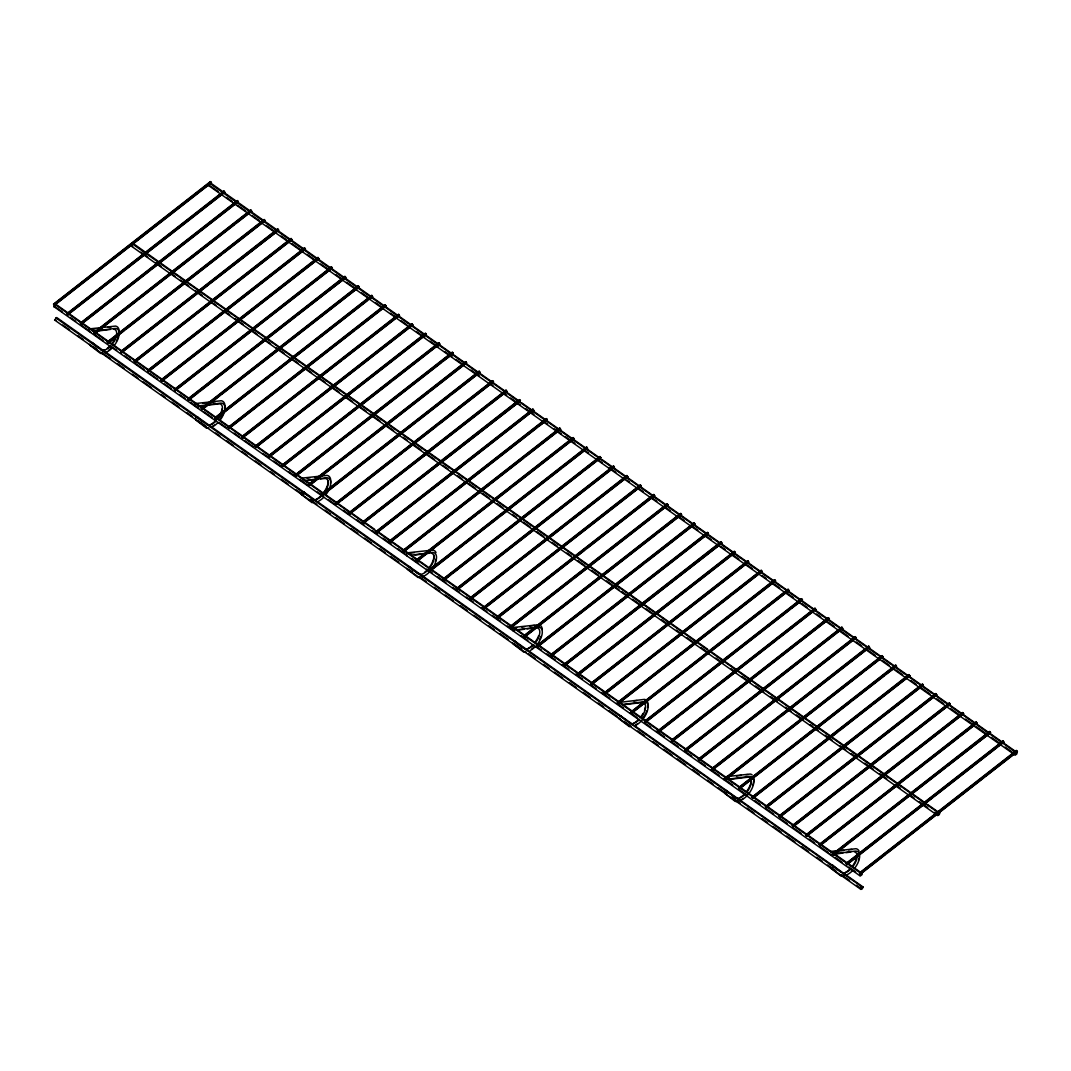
<?xml version="1.0" encoding="UTF-8"?>
<svg xmlns="http://www.w3.org/2000/svg" width="1071" height="1071" viewBox="0 0 1071 1071"><rect width="100%" height="100%" fill="white"/><g stroke="black" fill="none" stroke-linecap="round" stroke-linejoin="round"><path stroke-width="1.5" d="M406.485 553.64L407.1 556.05M62.038 311.661L55.21 306.841L54.313 307.176L54.233 305.503L55.973 304.137M54.608 320.015L56.683 317.538L863.025 886.949L862.704 888.06L860.964 889.425L54.608 320.015L55.906 320.229M132.684 246.384L131.385 246.169L131.706 245.058M210.157 185.939L208.858 185.725L210.933 183.235L450.382 352.52M859.852 875.476L861.914 872.999L862.008 874.659L860.254 876.024L53.911 306.614M860.548 888.876L861.727 886.734L863.025 886.949M937.326 815.031L939.387 812.541L939.481 814.214L937.727 815.58L131.385 246.169M1014.799 754.586L1016.874 752.096L1016.955 753.77L1015.214 755.135L208.858 185.725M195.632 417.717L195.846 420.019L206.342 428.092A15.904 7.765 -54.8 0 0 208.738 427.985M832.823 867.47L832.609 865.154L831.417 864.94M53.55 304.124L54.648 305.289L53.55 304.124L210.411 181.575L211.348 183.034L210.251 181.856M66.978 313.602L68.075 314.78L66.978 313.602L223.852 191.053L224.776 192.512L223.678 191.334M80.419 323.081L81.516 324.259L80.419 323.081L237.28 200.531L238.217 202.004L237.119 200.826M93.846 332.559L94.944 333.737L93.846 332.559L250.708 210.01L251.645 211.482L250.547 210.304M107.274 342.037L108.372 343.215L107.274 342.037L264.149 219.501L265.073 220.961L263.975 219.783M120.715 351.529L121.813 352.694L120.715 351.529L277.576 228.98L278.46 229.609L278.514 230.439L210.92 282.69M134.143 361.007L135.241 362.185L134.143 361.007L291.004 238.458L291.941 239.917L290.843 238.739M147.57 370.486L148.668 371.664L147.57 370.486L304.445 247.936L305.369 249.409L304.284 248.231M161.011 379.964L162.109 381.142L161.011 379.964L317.873 257.415L318.81 258.887L317.712 257.709M174.439 389.442L175.537 390.62L174.439 389.442L331.3 266.907L332.238 268.366L331.14 267.188M187.867 398.934L188.965 400.099L187.867 398.934L344.742 276.385L345.625 277.014L345.665 277.844L297.832 314.687M201.308 408.412L202.406 409.591L201.308 408.412L358.169 285.863L359.106 287.323L358.009 286.144M214.736 417.891L215.833 419.069L214.736 417.891L371.597 295.342L372.534 296.814L371.436 295.636M228.177 427.369L229.261 428.547L228.177 427.369L385.038 304.82L385.975 306.293L384.877 305.115M241.604 436.848L242.702 438.026L241.604 436.848L398.466 314.312L399.403 315.771L398.305 314.593M255.032 446.339L256.13 447.504L255.032 446.339L411.893 323.79L412.83 325.249L411.733 324.071M268.473 455.818L269.557 456.996L268.473 455.818L425.334 333.268L426.271 334.728L425.174 333.55M281.901 465.296L282.998 466.474L281.901 465.296L438.762 342.747L439.699 344.206L438.601 343.041M295.328 474.774L296.426 475.952L295.328 474.774L452.19 352.225L453.087 352.854L453.127 353.698L443.474 360.74M308.769 484.253L309.867 485.431L308.769 484.253L465.631 361.703L466.568 363.176L465.47 361.998M322.197 493.731L323.295 494.909L322.197 493.731L479.058 371.195L479.995 372.654L478.898 371.476M335.625 503.223L336.722 504.401L335.625 503.223L492.499 380.674L493.423 382.133L492.325 380.955M349.066 512.701L350.163 513.879L349.066 512.701L505.927 390.152L506.864 391.611L505.766 390.446M362.493 522.179L363.591 523.358L362.493 522.179L519.355 399.63L520.252 400.259L520.292 401.103L378.96 510.894M375.921 531.658L377.019 532.836L375.921 531.658L532.796 409.109L533.719 410.581L532.622 409.403M389.362 541.136L390.46 542.314L389.362 541.136L546.223 418.6L547.107 419.23L547.161 420.06L538.82 426.084M402.79 550.628L403.887 551.806L402.79 550.628L559.651 428.079L560.588 429.538L559.49 428.36M416.217 560.106L417.315 561.284L416.217 560.106L573.092 437.557L574.016 439.016L572.918 437.852M429.658 569.585L430.756 570.763L429.658 569.585L586.52 447.035L587.457 448.508L586.359 447.33M443.086 579.063L444.184 580.241L443.086 579.063L599.947 456.514L600.885 457.986L599.787 456.808M456.514 588.541L457.612 589.719L456.514 588.541L613.388 466.005L614.312 467.465L613.228 466.287M469.955 598.033L471.053 599.211L469.955 598.033L626.816 475.484L627.753 476.943L626.655 475.765M483.382 607.511L484.48 608.689L483.382 607.511L640.244 484.962L641.181 486.421L640.083 485.257M496.81 616.99L497.908 618.168L496.81 616.99L653.685 494.441L654.609 495.913L653.524 494.735M510.251 626.468L511.349 627.646L510.251 626.468L667.113 503.919L668.05 505.392L666.952 504.213M523.679 635.946L524.777 637.125L523.679 635.946L680.54 513.411L681.477 514.87L680.38 513.692M537.12 645.438L538.204 646.603L537.12 645.438L693.981 522.889L694.918 524.348L693.821 523.17M550.548 654.917L551.645 656.095L550.548 654.917L707.409 532.367L708.346 533.827L707.248 532.648M563.975 664.395L565.073 665.573L563.975 664.395L720.837 541.846L721.734 542.475L721.774 543.318L564.645 665.426M577.416 673.873L578.501 675.051L577.416 673.873L734.278 551.324L735.215 552.797L734.117 551.619M590.844 683.352L591.942 684.53L590.844 683.352L747.705 560.816L748.642 562.275L747.545 561.097M604.272 692.843L605.369 694.008L604.272 692.843L761.133 570.294L762.07 571.753L760.972 570.575M617.713 702.322L618.81 703.5L617.713 702.322L774.574 579.772L775.511 581.232L774.413 580.054M631.14 711.8L632.238 712.978L631.14 711.8L788.002 589.251L788.939 590.723L787.841 589.545M644.568 721.278L645.666 722.456L644.568 721.278L801.443 598.729L802.366 600.202L801.269 599.024M658.009 730.757L659.107 731.935L658.009 730.757L814.87 608.221L815.807 609.68L814.71 608.502M671.437 740.248L672.534 741.413L671.437 740.248L828.298 617.699L829.235 619.158L828.137 617.98M684.864 749.727L685.962 750.905L684.864 749.727L841.739 627.178L842.663 628.637L841.565 627.459M698.305 759.205L699.403 760.383L698.305 759.205L855.167 636.656L856.104 638.129L855.006 636.95M711.733 768.683L712.831 769.862L711.733 768.683L868.594 646.134L869.532 647.607L868.434 646.429M725.161 778.162L726.258 779.34L725.161 778.162L882.035 655.626L882.959 657.085L881.861 655.907M738.602 787.654L739.7 788.818L738.602 787.654L895.463 665.104L896.347 665.734L896.4 666.564L886.748 673.619M752.029 797.132L753.127 798.31L752.029 797.132L908.891 674.583L909.828 676.042L908.73 674.864M765.457 806.61L766.555 807.788L765.457 806.61L922.332 684.061L922.827 685.386M778.898 816.089L779.996 817.267L778.898 816.089L935.759 693.539L936.697 695.012L935.599 693.834M792.326 825.567L793.424 826.745L792.326 825.567L949.187 703.031L950.124 704.49L949.026 703.312M805.753 835.059L806.851 836.223L805.753 835.059L962.628 712.51L963.552 713.969L962.468 712.791M819.195 844.537L820.292 845.715L819.195 844.537L976.056 721.988L976.993 723.447L975.895 722.269M832.622 854.015L833.72 855.193L832.622 854.015L989.484 731.466L990.38 732.095L990.421 732.925L947.848 765.671M846.05 863.494L847.148 864.672L846.05 863.494L1002.925 740.945L1003.862 742.417L1002.764 741.239M859.491 872.972L860.589 874.15L859.491 872.972L1016.352 750.423L1017.289 751.896L1016.192 750.717M89.147 329.654L89.964 328.837L115.534 326.079A15.904 7.765 -54.8 0 1 119.189 331.059M512.259 628.302L513.089 627.486L538.646 624.728M514.79 630.083L512.889 630.712M54.152 303.977L210.853 181.709M55.531 304.124L209.595 183.917M54.808 305.007L211.509 182.753M67.58 313.455L224.281 191.2M67.647 314.633L224.348 192.378M68.236 314.486L224.95 192.231M81.008 322.933L237.722 200.679M81.075 324.111L149.552 270.695M152.189 268.634L237.775 201.857M81.677 323.964L238.378 201.709M94.449 332.412L251.15 210.157M94.502 333.603L136.646 300.723M139.284 298.662L234.094 224.696M236.718 222.634L251.203 211.335M95.105 333.456L251.805 211.188M107.876 341.89L264.577 219.635M107.943 343.081L123.741 330.752M126.378 328.69L221.188 254.724M223.826 252.662L264.644 220.813M108.532 342.934L265.247 220.666M121.304 351.382L278.018 229.114M121.371 352.56L208.283 284.752M121.974 352.413L278.674 230.158M134.745 360.86L291.446 238.592M134.799 362.038L195.377 314.78M198.015 312.719L291.513 239.784M135.401 361.891L292.102 239.636M148.173 370.338L304.874 248.084M148.24 371.517L304.94 249.262M148.829 371.369L305.543 249.115M161.601 379.817L318.315 257.562M161.667 380.995L318.368 258.74M162.27 380.861L318.971 258.593M175.042 389.295L331.742 267.04M175.095 390.487L331.809 268.219M175.698 390.339L332.398 268.071M188.469 398.787L345.17 276.519M188.536 399.965L197.747 392.776M200.384 390.714L231.992 366.054M234.616 364.006L295.194 316.748M189.139 399.818L345.839 277.563M201.91 408.265L358.611 285.997M201.964 409.443L219.086 396.083M221.724 394.034L282.289 346.776M284.926 344.715L358.665 287.189M202.566 409.296L359.267 287.041M215.338 417.744L372.039 295.489M215.405 418.922L269.383 376.805M272.021 374.743L366.831 300.777M369.468 298.715L372.106 296.667M215.994 418.774L372.695 296.52M228.766 427.222L385.466 304.967M228.833 428.4L256.478 406.833M259.115 404.771L353.925 330.805M356.563 328.743L384.221 307.176M229.435 428.266L386.136 305.998M242.207 436.7L398.907 314.446M246.21 434.799L341.02 360.833M343.657 358.785L398.961 315.624M242.863 437.744L399.563 315.476M255.634 446.192L412.335 323.924M255.701 447.37L412.402 325.115M256.29 447.223L412.991 324.968M269.062 455.67L425.763 333.402M269.129 456.848L425.83 334.594M269.731 456.701L426.432 334.447M282.503 465.149L439.204 342.894M282.557 466.327L390.54 382.079M393.177 380.031L439.257 344.072M283.159 466.18L439.86 343.925M295.931 474.627L452.631 352.372M295.998 475.805L343.403 438.829M346.027 436.767L377.635 412.107M380.272 410.059L440.837 362.801M296.587 475.658L453.287 353.403M309.358 484.105L466.059 361.851M309.425 485.297L330.497 468.857M333.121 466.795L364.729 442.136M367.366 440.087L427.945 392.829M430.569 390.768L462.177 366.121M310.028 485.15L466.728 362.882M322.799 493.597L479.5 371.329M324.178 493.744L351.824 472.177M354.461 470.115L415.039 422.858M417.663 420.796L449.271 396.15M451.908 394.088L479.554 372.521M323.455 494.628L480.156 372.373M336.227 503.075L492.928 380.807M336.294 504.254L338.918 502.205M341.555 500.144L402.134 452.886M404.758 450.824L436.366 426.178M439.003 424.116L492.995 381.999M336.883 504.106L493.584 381.852M349.655 512.554L506.355 390.299M349.722 513.732L389.228 482.914M391.866 480.852L486.676 406.886M489.3 404.838L506.422 391.477M350.324 513.585L507.025 391.33M363.096 522.032L519.796 399.778M363.149 523.21L376.323 512.942M363.752 523.063L520.452 400.808M376.523 531.511L533.224 409.256M376.59 532.702L533.291 410.434M377.179 532.555L533.88 410.287M389.951 541.002L546.652 418.734M390.018 542.18L438.735 504.16M441.372 502.112L536.183 428.132M390.62 542.033L547.321 419.778M403.392 550.481L560.093 428.213M403.446 551.659L425.843 534.188M428.467 532.14L489.045 484.882M491.683 482.82L523.277 458.16M525.915 456.112L560.146 429.404M404.048 551.511L560.749 429.257M416.82 559.959L573.52 437.704M416.887 561.137L476.14 514.91M478.777 512.848L510.372 488.202M513.009 486.14L573.587 438.882M417.476 560.99L574.19 438.735M430.247 569.437L586.962 447.183M430.314 570.615L463.234 544.938M465.872 542.877L497.48 518.23M500.103 516.168L560.682 468.911M563.319 466.849L585.703 449.392M430.917 570.468L587.618 448.214M443.689 578.916L600.389 456.661M443.742 580.107L450.329 574.966M452.966 572.905L484.574 548.258M487.198 546.197L547.776 498.939M550.414 496.877L582.008 472.231M584.646 470.169L600.456 457.839M444.345 579.96L601.045 457.692M457.116 588.394L613.817 466.139M457.183 589.586L534.871 528.967M537.508 526.919L613.884 467.317M457.772 589.438L614.486 467.184M470.544 597.886L627.258 475.618M470.611 599.064L521.965 558.995M524.603 556.947L627.311 476.809M471.213 598.917L627.914 476.662M483.985 607.364L640.686 485.109M484.038 608.542L640.753 486.288M484.641 608.395L641.342 486.14M497.413 616.842L654.113 494.588M497.48 618.021L584.391 550.213M587.015 548.165L652.868 496.797M498.082 617.873L654.783 495.619M510.854 626.321L667.554 504.066M510.907 627.512L571.486 580.241M574.123 578.193L667.608 505.244M511.51 627.365L668.21 505.097M524.281 635.799L680.982 513.545M524.348 636.991L558.58 610.269M561.217 608.221L656.028 534.255M658.652 532.193L681.049 514.723M524.937 636.843L681.638 514.575M537.709 645.291L694.41 523.023M537.776 646.469L545.675 640.311M548.312 638.249L643.122 564.283M645.759 562.221L694.477 524.214M538.378 646.322L695.079 524.067M551.15 654.769L707.851 532.515M551.204 655.947L630.217 594.311M632.854 592.25L707.904 533.693M551.806 655.8L708.507 533.545M564.578 664.248L721.278 541.993M565.234 665.278L721.934 543.024M578.005 673.726L734.706 551.471M578.072 674.917L734.773 552.649M578.675 674.77L735.375 552.502M591.446 683.204L748.147 560.95M591.5 684.396L748.201 562.128M592.102 684.249L748.803 561.98M604.874 692.696L761.575 570.428M604.941 693.874L632.586 672.293M635.223 670.245L730.034 596.266M732.671 594.218L761.642 571.619M605.53 693.727L762.231 571.472M618.302 702.174L775.002 579.92M622.318 700.273L717.128 626.294M719.766 624.246L775.069 581.098M618.971 703.205L775.672 580.951M631.743 711.653L788.443 589.398M631.796 712.831L704.223 656.336M706.86 654.274L788.497 590.576M632.399 712.684L789.099 590.429M645.17 721.131L801.871 598.876M645.237 722.323L691.317 686.364M693.954 684.302L788.765 610.336M791.402 608.274L801.938 600.055M645.826 722.175L802.527 599.907M658.598 730.609L815.299 608.355M658.665 731.801L678.412 716.392M681.049 714.33L775.859 640.364M778.497 638.303L815.366 609.533M659.267 731.654L815.968 609.386M672.039 740.101L828.74 617.833M672.093 741.279L827.481 620.042M672.695 741.132L829.396 618.877M685.467 749.58L842.167 627.311M685.534 750.758L842.234 628.503M686.123 750.61L842.823 628.356M698.894 759.058L855.595 636.803M700.273 759.219L855.662 637.981M699.564 760.089L856.265 637.834M712.335 768.536L869.036 646.282M712.389 769.714L715.026 767.666M717.664 765.618L778.229 718.346M780.866 716.298L812.474 691.638M815.111 689.59L869.09 647.46M712.991 769.58L869.692 647.312M725.763 778.015L882.464 655.76M725.83 779.206L765.337 748.375M767.961 746.326L799.568 721.667M802.206 719.618L862.771 672.36M865.408 670.299L882.531 656.938M726.419 779.059L883.133 656.791M739.191 787.506L895.905 665.238M739.258 788.684L752.431 778.403M755.055 776.355L786.663 751.695M789.3 749.646L849.865 702.389M852.503 700.327L884.111 675.667M739.86 788.537L896.561 666.282M752.632 796.985L909.333 674.717M752.685 798.163L773.757 781.723M776.395 779.675L836.973 732.417M839.597 730.355L871.205 705.695M873.842 703.647L909.399 675.908M753.288 798.015L909.989 675.761M766.06 806.463L922.76 684.208M766.126 807.641L824.068 762.445M826.692 760.383L921.502 686.417M766.716 807.494L923.43 685.239M779.487 815.941L936.201 693.687M779.554 817.119L811.162 792.473M813.799 790.411L936.255 694.865M780.157 816.986L936.857 694.718M792.928 825.42L949.629 703.165M792.982 826.611L949.696 704.343M793.584 826.464L950.285 704.196M806.356 834.911L963.057 712.643M806.423 836.09L963.124 713.835M807.025 835.942L963.726 713.688M819.797 844.39L976.498 722.122M819.851 845.568L826.437 840.427M829.074 838.379L860.669 813.719M863.306 811.671L923.885 764.399M926.509 762.351L958.117 737.691M960.754 735.643L976.551 723.313M820.453 845.421L977.154 723.166M833.225 853.868L989.925 731.613M833.278 855.046L847.763 843.747M850.401 841.699L910.979 794.428M913.617 792.379L945.211 767.72M833.881 854.899L990.581 732.644M846.652 863.346L1003.353 741.092M846.719 864.525L898.074 824.469M900.711 822.408L932.306 797.748M934.943 795.699L995.521 748.442M998.145 746.38L1003.42 742.27M847.322 864.377L1004.022 742.123M860.093 872.825L1016.794 750.57M860.147 874.016L885.168 854.497M887.805 852.436L919.4 827.776M922.037 825.728L982.616 778.47M985.253 776.408L1016.848 751.748M860.749 873.869L1017.45 751.601M301.406 492.379L303.709 491.843L308.609 495.953M303.923 494.159L301.62 494.682L301.031 493.637M727.048 792.808L725.937 793.544L724.157 792.286M92.307 329.252L95.48 328.837M108.144 327.217L111.304 326.816M93.244 331.234L113.821 328.583A14.124 6.895 -54.8 0 1 114.677 344.969M97.662 331.046L110.313 329.426M195.752 403.499L221.309 400.741A15.904 7.765 -54.8 0 1 224.736 408.774M194.922 404.316L198.095 403.914M202.834 403.298L207.587 402.696M212.339 402.08L215.499 401.679M199.032 405.896L219.609 403.245A14.124 6.895 -54.8 0 1 220.465 419.631M200.29 406.11L203.45 405.708M208.189 405.106L219.635 403.794A12.343 6.024 -54.8 0 1 221.523 412.71M301.527 478.161L327.083 475.404A15.904 7.765 -54.8 0 1 330.511 483.436M307.042 478.161L310.202 477.76M314.954 477.157L318.114 476.742M304.807 480.558L325.383 477.907A14.124 6.895 -54.8 0 1 326.24 494.293M306.065 480.772L317.123 479.353M320.283 478.951L325.41 478.456A12.343 6.024 -54.8 0 1 324.299 492.861M407.315 552.823L432.871 550.066A15.904 7.765 -54.8 0 1 436.004 552.582M409.658 553.238L414.397 552.623M410.581 555.22L431.158 552.582A14.124 6.895 -54.8 0 1 432.015 568.955M414.999 555.032L421.331 554.229M426.071 553.613L429.23 553.212M513.852 628.101L517.012 627.7M521.764 627.084L524.924 626.682M529.676 626.066L534.416 625.464M516.369 629.882L536.946 627.245A14.124 6.895 -54.8 0 1 537.803 643.617M517.628 630.109L523.947 629.293M527.106 628.891L533.425 628.075M633.871 700.929L637.031 700.528M622.144 704.544L642.72 701.907A14.124 6.895 -54.8 0 1 644.849 701.8M623.402 704.772L642.747 702.442M724.652 776.81L750.209 774.052A15.904 7.765 -54.8 0 1 752.096 774.869M736.487 776.006L741.239 775.391M727.932 779.206L748.495 776.569A14.124 6.895 -54.8 0 1 752.297 777.198M729.177 779.434L748.535 777.118A12.343 6.024 -54.8 0 1 747.424 791.509M830.427 851.472L855.983 848.714A15.904 7.765 -54.8 0 1 859.116 851.231M832.769 851.887L835.929 851.485M840.681 850.869L843.841 850.468M848.593 849.852L851.766 849.45M835.286 853.667L854.283 851.231A14.124 6.895 -54.8 0 1 859.183 853.373M836.545 853.895L842.864 853.078M846.023 852.677L850.762 852.061M90.848 332.251L89.067 330.993M196.622 406.913L194.842 405.655M302.397 481.575L300.616 480.317M619.734 705.561L617.954 704.303M831.297 854.886L829.516 853.627M89.482 344.313L91.263 345.572M196.743 416.967L204.052 422.309M195.846 420.019L197.037 420.234M408.292 566.291L418.065 573.695M406.819 568.299L408.6 569.558M514.08 640.953L523.853 648.357M512.594 642.961L514.375 644.22M619.855 715.615L625.946 719.94M618.382 717.624L620.163 718.882M725.629 790.278L735.402 797.681M829.931 866.961L831.712 868.206M100.728 349.695L102.24 350.364A12.343 6.024 -54.8 0 0 110.701 345.987M312.29 499.019L313.803 499.688M312.13 502.754L301.62 494.682M629.628 723.019L631.14 723.675A12.343 6.024 -54.8 0 0 639.601 719.297M629.467 726.74L618.958 718.668M453.113 354.447L464.051 362.172M466.782 364.1L505.03 391.089M507.761 393.017L517.32 399.764M521.416 402.656L544.644 419.056M547.375 420.983L599.278 457.612M602.009 459.553L611.568 466.3M614.312 468.228L1015.91 751.695M210.036 183.583L1015.977 752.431M211.523 186.903L218.364 191.722M226.557 197.506L232.019 201.375M237.481 205.23L245.674 211.014M252.502 215.833L259.343 220.653M266.17 225.472L272.998 230.292M281.191 236.075L286.653 239.931M292.129 243.786L300.322 249.583M307.149 254.403L313.977 259.222M320.805 264.042L327.632 268.861M335.839 274.645L341.301 278.5M346.763 282.356L354.956 288.139M361.784 292.959L367.246 296.814M375.452 302.611L382.28 307.431M390.473 313.214L394.57 316.106M401.397 320.925L406.86 324.781M416.432 331.528L424.625 337.311M430.087 341.167L438.28 346.964M445.108 351.783L451.949 356.603M456.045 359.495L461.507 363.35M471.066 370.097L479.259 375.881M490.197 383.592L492.928 385.52M503.852 393.231L506.583 395.159M510.68 398.064L520.238 404.811M525.714 408.667L533.907 414.45M544.831 422.161L547.562 424.089M554.39 428.909L561.217 433.728M565.327 436.62L569.424 439.512M572.155 441.439L574.886 443.367M584.445 450.128L588.541 453.02M598.1 459.767L602.21 462.659M609.038 467.478L615.865 472.298M626.789 480.009L629.52 481.937M639.079 488.684L643.189 491.576M652.748 498.336L656.844 501.228M666.403 507.975L670.5 510.867M678.706 516.65L684.168 520.506M692.361 526.289L697.823 530.145M707.382 536.892L711.479 539.784M721.051 546.545L725.147 549.436M731.975 554.256L738.803 559.075M746.996 564.859L752.458 568.714M762.03 575.462L766.126 578.353M772.954 583.173L779.782 587.992M786.609 592.825L793.437 597.645M801.644 603.428L807.106 607.284M816.664 614.031L820.761 616.923M827.588 621.742L834.429 626.562M841.257 631.381L848.085 636.201M856.278 641.998L861.74 645.853M867.202 649.709L875.409 655.492M882.236 660.312L889.064 665.131M895.892 669.951L902.719 674.77M910.926 680.554L916.388 684.409M921.85 688.278L930.043 694.062M936.871 698.881L943.698 703.701M950.539 708.52L958.732 714.303M965.56 719.123L972.388 723.942M976.484 726.834L986.043 733.581M991.518 737.45L999.712 743.234M1005.174 747.089L1012.001 751.909M185.765 280.883L133.46 243.693L132.563 244.027L938.504 812.876M188.496 282.811L225.379 308.836M228.11 310.764L695.28 640.512M698.011 642.439L707.583 649.187M710.314 651.114L775.873 697.395M778.617 699.323L830.52 735.964M833.251 737.892L842.81 744.64M845.541 746.567L870.134 763.931M872.865 765.859L924.768 802.5M927.499 804.428L939.803 813.103M140.877 252.18L147.718 257M155.911 262.783L161.373 266.639M170.932 273.386L175.028 276.278M180.49 280.133L188.697 285.917M195.524 290.736L202.352 295.556M213.276 303.28L216.007 305.208M225.579 311.956L229.676 314.847M235.138 318.703L243.331 324.486M252.89 331.234L256.986 334.125M265.193 339.909L270.655 343.764M276.117 347.62L284.31 353.417M293.869 360.164L297.966 363.056M307.538 369.803L311.634 372.695M319.827 378.478L325.289 382.334M330.752 386.189L338.945 391.973M345.786 396.792L352.613 401.625M359.441 406.445L366.269 411.264M370.365 414.156L379.937 420.903M388.13 426.686L393.593 430.542M403.151 437.289L407.248 440.181M414.075 445L420.916 449.833M427.744 454.653L434.572 459.472M442.765 465.256L448.227 469.111M457.799 475.859L461.896 478.75M468.723 483.57L475.551 488.389M482.378 493.209L489.206 498.042M497.413 503.825L502.875 507.681M512.433 514.428L516.53 517.32M523.358 522.139L530.185 526.959M537.026 531.778L543.854 536.598M552.047 542.381L557.509 546.25M567.068 552.997L571.164 555.889M578.005 560.709L584.833 565.528M591.661 570.348L598.488 575.167M606.681 580.951L612.157 584.806M614.888 586.734L618.984 589.626M621.716 591.553L625.812 594.459M632.64 599.278L639.467 604.098M646.295 608.917L653.136 613.737M661.329 619.52L666.791 623.376M676.35 630.123L680.446 633.015M687.274 637.834L694.115 642.667M700.943 647.486L709.136 653.27M715.963 658.089L722.791 662.909M730.998 668.692L736.46 672.548M741.922 676.403L750.115 682.187M755.577 686.042L763.77 691.839M770.611 696.659L777.439 701.478M785.632 707.262L791.094 711.117M796.556 714.973L800.653 717.865M810.225 724.612L812.956 726.54M815.687 728.467L818.418 730.395M825.246 735.215L832.073 740.048M840.266 745.831L845.742 749.687M851.204 753.542L855.301 756.434M864.859 763.181L867.59 765.109M870.321 767.037L873.052 768.965M879.88 773.784L886.721 778.604M897.645 786.328L900.376 788.256M909.935 795.003L914.032 797.895M919.494 801.751L927.7 807.534M934.528 812.354L938.624 815.245M56.388 304.686L374.663 529.342M377.394 531.27L417.007 559.223M419.738 561.164L429.297 567.911M432.028 569.839L456.621 587.189M459.352 589.117L619.172 701.92M621.903 703.848L862.316 873.548M55.09 304.472L861.017 873.334M70.231 317.444L75.693 321.3M81.168 325.156L89.362 330.939M94.824 334.795L103.017 340.578M109.844 345.398L116.672 350.23M124.879 356.014L130.341 359.869M135.803 363.725L143.996 369.508M149.458 373.364L157.665 379.147M164.492 383.967L171.32 388.786M179.513 394.57L184.975 398.425M190.437 402.294L198.644 408.078M204.106 411.933L212.299 417.717M219.127 422.536L225.954 427.356M234.161 433.139L239.623 436.995M245.085 440.85L253.278 446.634M262.837 453.394L266.933 456.286M273.774 461.106L280.602 465.925M288.795 471.709L294.257 475.564M299.719 479.42L307.913 485.203M317.485 491.95L321.581 494.842M328.409 499.675L335.236 504.495M343.43 510.278L348.892 514.134M357.098 519.917L363.926 524.736M372.119 530.52L377.581 534.375M383.043 538.231L391.25 544.014M398.077 548.847L404.905 553.667M411.733 558.486L418.56 563.306M426.767 569.089L432.229 572.945M437.691 576.8L445.884 582.584M452.712 587.403L459.539 592.223M466.38 597.056L473.208 601.875M481.401 607.659L486.863 611.514M492.325 615.37L500.518 621.153M507.359 625.973L514.187 630.792M521.015 635.612L527.842 640.431M536.035 646.228L541.498 650.084M546.973 653.939L555.166 659.723M561.994 664.542L568.821 669.362M575.649 674.181L582.49 679.001M590.683 684.784L596.145 688.64M601.607 692.509L609.801 698.292M616.628 703.112L623.469 707.931M630.297 712.75L637.125 717.57M645.318 723.353L650.78 727.209M656.242 731.065L664.448 736.848M671.276 741.681L678.104 746.5M684.931 751.32L691.759 756.139M699.965 761.923L705.428 765.778M710.89 769.634L719.083 775.417M725.91 780.237L732.738 785.056M739.579 789.889L746.407 794.709M754.6 800.492L760.062 804.348M765.524 808.203L773.717 813.987M780.558 818.806L787.386 823.626M794.213 828.445L801.041 833.265M809.234 839.062L814.71 842.917M820.172 846.773L828.365 852.556M835.193 857.376L842.02 862.195M848.848 867.015L855.689 871.834M55.786 317.873L861.727 886.734M62.747 325.062L69.575 329.881M77.768 335.665L83.23 339.52M92.789 346.268L96.885 349.159M102.361 353.015L110.554 358.798M117.382 363.618L124.209 368.437M132.402 374.234L137.864 378.09M143.34 381.945L151.533 387.729M161.092 394.476L165.188 397.368M172.016 402.187L178.857 407.007M187.05 412.79L192.512 416.646M197.974 420.515L206.168 426.298M215.726 433.045L219.836 435.937M226.664 440.757L233.491 445.576M241.685 451.36L247.147 455.215M255.353 460.999L260.815 464.854M270.374 471.615L274.471 474.507M281.298 479.326L288.126 484.146M296.332 489.929L303.16 494.748M309.988 499.568L316.815 504.387M325.008 510.171L330.47 514.026M335.946 517.895L344.139 523.679M350.967 528.498L357.794 533.318M364.622 538.137L371.463 542.957M379.656 548.74L385.118 552.596M390.58 556.451L398.773 562.235M409.711 569.959L412.442 571.887M419.27 576.707L426.097 581.526M434.291 587.31L439.753 591.165M445.215 595.021L453.421 600.804M460.249 605.624L467.076 610.443M473.904 615.276L480.732 620.096M488.938 625.879L494.4 629.735M499.862 633.59L508.056 639.374M514.883 644.193L521.711 649.013M528.552 653.832L535.38 658.652M543.573 664.448L549.035 668.304M554.497 672.16L562.69 677.943M569.531 682.763L576.359 687.582M583.186 692.402L590.014 697.221M598.207 703.004L603.683 706.86M609.145 710.716L617.338 716.512M624.165 721.332L630.993 726.151M637.821 730.971L644.662 735.79M652.855 741.574L658.317 745.429M663.779 749.285L671.972 755.068M677.434 758.924L685.641 764.721M692.468 769.54L699.296 774.36M707.489 780.143L712.951 783.999M718.413 787.854L726.62 793.638M732.082 797.493L740.275 803.277M747.103 808.096L753.93 812.929M762.137 818.713L767.599 822.568M773.061 826.424L781.254 832.207M786.716 836.063L794.91 841.846M801.751 846.666L808.578 851.485M816.771 857.269L822.233 861.138M827.696 864.993L835.902 870.777M841.364 874.632L849.557 880.416M856.385 885.235L861.847 889.091M832.609 865.154L841.19 872.343M830.52 868.005L841.03 876.065A15.904 7.765 -54.8 0 0 843.413 875.958M731.975 796.931L734.438 798.993M724.746 793.343L735.242 801.403A15.904 7.765 -54.8 0 0 737.638 801.295M513.183 644.006L523.679 652.078A15.904 7.765 -54.8 0 0 526.075 651.971M407.395 569.344L417.904 577.416A15.904 7.765 -54.8 0 0 420.301 577.309M310.081 499.314L312.545 501.375M98.278 347.647L92.16 342.519L92.735 343.563M90.058 345.357L100.567 353.43A15.904 7.765 -54.8 0 0 102.963 353.323M831.511 851.659L832.207 852.73M725.723 776.997L726.433 778.068M723.742 778.965L724.438 780.036M620.645 703.406L619.948 702.335L644.421 699.39A15.904 7.765 -54.8 0 1 646.308 700.206M514.16 627.673L514.87 628.744M408.386 553.011L409.095 554.082M302.611 478.349L303.307 479.42M196.823 403.687L197.533 404.758M91.048 329.025L91.745 330.096M726.834 790.492L727.41 791.536M621.046 715.83L621.635 716.874M515.271 641.168L515.861 642.212M409.497 566.505L410.073 567.55M303.709 491.843L304.298 492.888M197.934 417.181L198.523 418.226M223.745 412.215A15.904 7.765 -54.8 0 1 219.876 419.297M214.387 425.067A15.904 7.765 -54.8 0 1 212.446 426.405M220.251 415.481A12.343 6.024 -54.8 0 1 218.524 418.199M216.489 420.649A12.343 6.024 -54.8 0 1 208.015 425.026M218.123 422.443A14.124 6.895 -54.8 0 1 210.572 427.356M222.246 408.52A14.124 6.895 -54.8 0 1 220.465 413.687M214.776 421.492A14.124 6.895 -54.8 0 1 210.492 424.651M859.156 857.858A15.904 7.765 -54.8 0 1 858.433 860.187M854.31 851.78A12.343 6.024 -54.8 0 1 853.199 866.171M851.164 868.621A12.343 6.024 -54.8 0 1 842.703 872.999M857.135 853.788A14.124 6.895 -54.8 0 1 856.92 856.492M856.064 859.544A14.124 6.895 -54.8 0 1 852.623 865.837M849.45 869.465A14.124 6.895 -54.8 0 1 842.73 873.548M859.652 855.555A14.124 6.895 -54.8 0 1 855.14 867.604M852.797 870.415A14.124 6.895 -54.8 0 1 845.247 875.328M436.044 559.209A15.904 7.765 -54.8 0 1 435.308 561.539M431.198 553.118A12.343 6.024 -54.8 0 1 430.087 567.523M428.039 569.973A12.343 6.024 -54.8 0 1 419.578 574.351M429.685 571.767A14.124 6.895 -54.8 0 1 422.135 576.68M434.023 555.126A14.124 6.895 -54.8 0 1 429.498 567.175M427.168 569.986A14.124 6.895 -54.8 0 1 424.625 572.302M540.534 625.544A15.904 7.765 -54.8 0 1 542.301 629.708M541.096 636.201A15.904 7.765 -54.8 0 1 539.436 639.789M534.59 646.442A15.904 7.765 -54.8 0 1 531.725 649.053M536.973 627.78A12.343 6.024 -54.8 0 1 535.861 642.185M533.827 644.635A12.343 6.024 -54.8 0 1 525.366 649.013M538.713 635.558A14.124 6.895 -54.8 0 1 535.286 641.837M532.943 644.648A14.124 6.895 -54.8 0 1 525.392 649.562M535.46 646.429A14.124 6.895 -54.8 0 1 530.346 650.418M644.22 703.085A12.343 6.024 -54.8 0 1 641.636 716.847M645.371 707.168A14.124 6.895 -54.8 0 1 644.501 710.22M643.028 713.406A14.124 6.895 -54.8 0 1 641.06 716.499M638.718 719.31A14.124 6.895 -54.8 0 1 633.604 723.3M647.553 701.907A15.904 7.765 -54.8 0 1 647.848 707.422M646.871 710.863A15.904 7.765 -54.8 0 1 643.002 717.945M637.499 723.715A15.904 7.765 -54.8 0 1 635.558 725.067M646.523 702.536A14.124 6.895 -54.8 0 1 646.349 713.581A14.124 6.895 -54.8 0 1 636.12 725.08M322.264 495.311A12.343 6.024 -54.8 0 1 315.664 499.608M328.235 480.464A14.124 6.895 -54.8 0 1 316.266 499.314M323.911 497.105A14.124 6.895 -54.8 0 1 318.783 501.094M753.341 776.569A15.904 7.765 -54.8 0 1 752.645 785.525M743.287 798.377A15.904 7.765 -54.8 0 1 740.382 800.265M745.376 793.959A12.343 6.024 -54.8 0 1 736.915 798.337M753.408 778.711A14.124 6.895 -54.8 0 1 750.396 791.415A14.124 6.895 -54.8 0 1 739.472 800.666M750.891 776.93A14.124 6.895 -54.8 0 1 751.36 779.112M751.146 781.83A14.124 6.895 -54.8 0 1 746.835 791.161M744.506 793.972A14.124 6.895 -54.8 0 1 739.378 797.962M745.978 774.788A14.124 6.895 -54.8 0 1 748.107 774.694M117.971 337.552A15.904 7.765 -54.8 0 1 116.324 341.14M111.464 347.78A15.904 7.765 -54.8 0 1 108.599 350.404M113.847 329.132A12.343 6.024 -54.8 0 1 112.75 343.537M115.173 337.967A14.124 6.895 -54.8 0 1 112.16 343.189M109.831 346A14.124 6.895 -54.8 0 1 107.287 348.316M104.704 349.989A14.124 6.895 -54.8 0 1 102.267 350.913M112.348 347.78A14.124 6.895 -54.8 0 1 104.797 352.68"/></g></svg>
